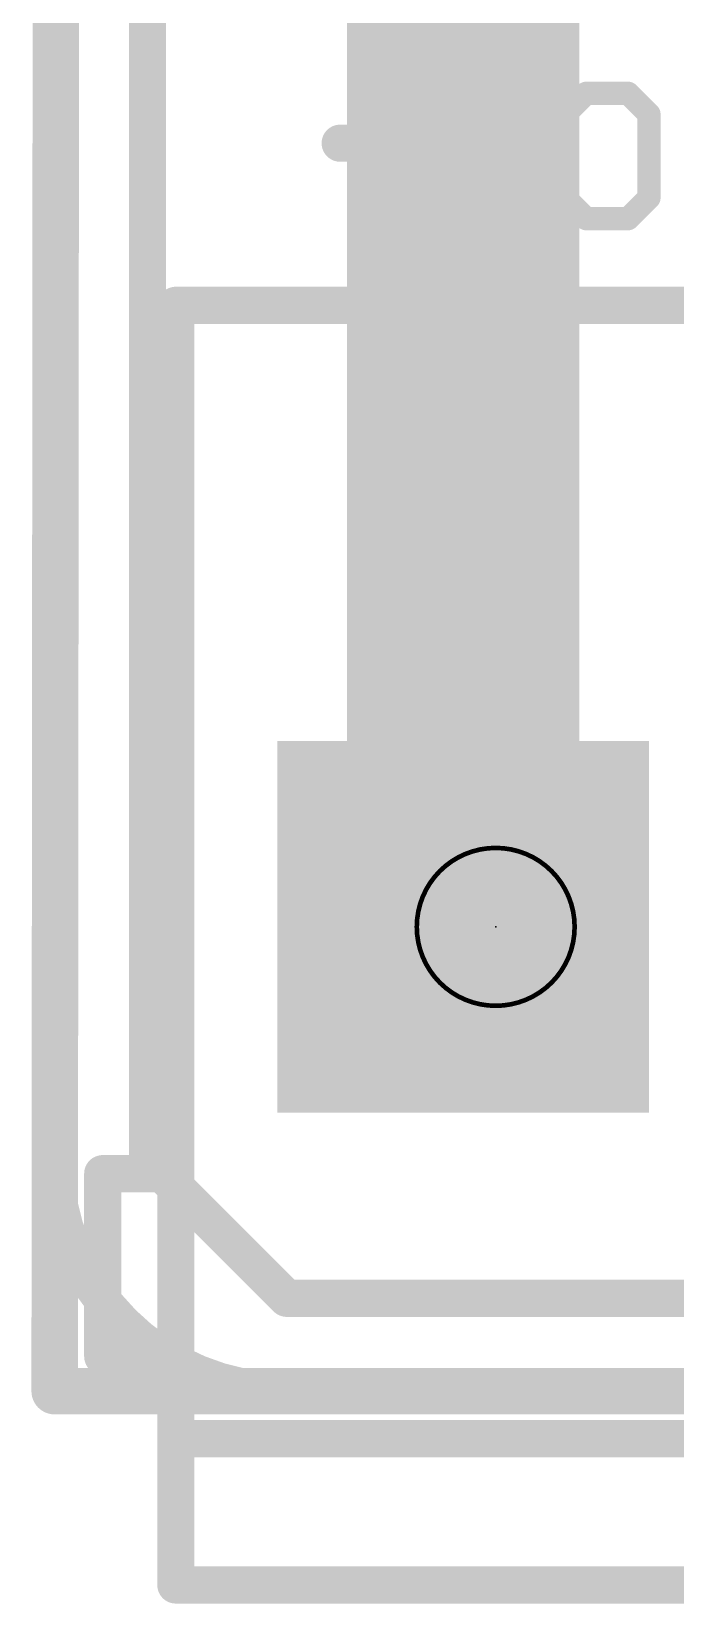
# Model space of a CAD drawing. Extents: x -9 to 98, y -32 to 31.
# Drawn here: x -0.13 to 3.4, y -1.16 to 7.44 of the extents above; entities that cross this region are included whole.
import ezdxf

# ---------------------------------------------------------------- set-up
doc = ezdxf.new("R2010")
doc.units = 0
for name, color, linetype in [('16', 132, 'CONTINUOUS'), ('17', 110, 'CONTINUOUS'), ('20', 31, 'CONTINUOUS'), ('21', 41, 'CONTINUOUS'), ('23', 53, 'CONTINUOUS'), ('51', 53, 'CONTINUOUS')]:
    doc.layers.add(name, color=color, linetype=linetype)

# ---------------------------------------------------------------- blocks, each defined once
blk = doc.blocks.new('SQUAREP')
blk.add_solid([(-0.5, -0.5), (0.5, -0.5), (-0.5, 0.5), (0.5, 0.5)])

msp = doc.modelspace()

# ---------------------------------------------------------------- linework, layer by layer
at = {"layer": '16'}
for points, const_width in [([(0, 0), (0.0254, 29.8196)], 0.254), ([(0.508, 1.27), (0.508, 28.829)], 0.2032), ([(2.2352, 2.54), (2.2352, 16.8402)], 1.27), ([(1.27, 0.508), (0.508, 1.27)], 0.2032), ([(4.191, 0.508), (1.27, 0.508)], 0.2032), ([(26.035, 0), (0, 0)], 0.254)]:
    msp.add_lwpolyline(points, dxfattribs=dict(at, const_width=const_width))
for points, const_width in [([(1.9177, 2.54, 1), (2.5527, 2.54)], 0.635), ([(0.5439, 1.3059, 1), (0.4721, 1.2341)], 0.1016), ([(0.4572, 1.27, 1), (0.5588, 1.27)], 0.1016), ([(1.27, 0.5588, 1), (1.27, 0.4572)], 0.1016), ([(1.2341, 0.4721, 1), (1.3059, 0.5439)], 0.1016), ([(0, 0.0635, 1), (0, -0.0635)], 0.127), ([(-0.0635, 0.0001, 1), (0.0635, -0.0001)], 0.127)]:
    msp.add_lwpolyline(points, format="xyb", dxfattribs=dict(at, const_width=const_width))
at = {"layer": '20', "const_width": 0.2032}
for points in [[(0, 24.765), (0, 1.27)], [(1.27, 0), (29.8325, 0)]]:
    msp.add_lwpolyline(points, dxfattribs=at)
at = {"layer": '20'}
for points, const_width in [([(0, 1.27, 0.4142), (1.27, 0)], 0.2032), ([(0.0508, 1.27, 1), (-0.0508, 1.27)], 0.1016), ([(-0.0508, 1.27, 1), (0.0508, 1.27)], 0.1016), ([(1.27, 0.0508, 1), (1.27, -0.0508)], 0.1016), ([(1.27, -0.0508, 1), (1.27, 0.0508)], 0.1016)]:
    msp.add_lwpolyline(points, format="xyb", dxfattribs=dict(at, const_width=const_width))
at = {"layer": '21'}
for points, const_width in [([(1.918, 7.1826), (1.918, 6.4708)], 0.2032), ([(2.9084, 7.0999), (2.794, 6.9855)], 0.127), ([(3.1372, 7.0999), (2.9084, 7.0999)], 0.127), ([(3.2516, 6.9855), (3.1372, 7.0999)], 0.127), ([(2.794, 6.9855), (2.794, 6.5279)], 0.127), ([(3.2516, 6.5279), (3.2516, 6.9855)], 0.127), ([(1.5621, 6.8267), (2.2739, 6.8267)], 0.2032), ([(2.794, 6.5279), (2.9084, 6.4135)], 0.127), ([(3.1372, 6.4135), (3.2516, 6.5279)], 0.127), ([(2.9084, 6.4135), (3.1372, 6.4135)], 0.127), ([(0.663, 5.94), (7.663, 5.94)], 0.2032), ([(0.663, -0.26), (0.663, 5.94)], 0.2032), ([(0.663, -1.06), (0.663, -0.26)], 0.2032), ([(7.663, -0.26), (0.663, -0.26)], 0.2032), ([(7.663, -1.06), (0.663, -1.06)], 0.2032)]:
    msp.add_lwpolyline(points, dxfattribs=dict(at, const_width=const_width))
for points, const_width in [([(1.9688, 7.1826, 1), (1.8672, 7.1826)], 0.1016), ([(2.9084, 7.1316, 1), (2.9084, 7.0681)], 0.0635), ([(2.9308, 7.0774, 1), (2.8859, 7.1223)], 0.0635), ([(3.1596, 7.1223, 1), (3.1147, 7.0774)], 0.0635), ([(3.1372, 7.0681, 1), (3.1372, 7.1316)], 0.0635), ([(2.8258, 6.9855, 1), (2.7622, 6.9855)], 0.0635), ([(2.7715, 7.0079, 1), (2.8165, 6.963)], 0.0635), ([(3.2833, 6.9855, 1), (3.2198, 6.9855)], 0.0635), ([(3.2291, 6.963, 1), (3.274, 7.0079)], 0.0635), ([(1.5621, 6.8775, 1), (1.5621, 6.7759)], 0.1016), ([(2.2739, 6.7759, 1), (2.2739, 6.8775)], 0.1016), ([(2.7622, 6.5279, 1), (2.8258, 6.5279)], 0.0635), ([(2.8165, 6.5503, 1), (2.7715, 6.5054)], 0.0635), ([(3.2198, 6.5279, 1), (3.2833, 6.5279)], 0.0635), ([(3.274, 6.5054, 1), (3.2291, 6.5503)], 0.0635), ([(1.8672, 6.4708, 1), (1.9688, 6.4708)], 0.1016), ([(2.9084, 6.4452, 1), (2.9084, 6.3818)], 0.0635), ([(2.8859, 6.391, 1), (2.9308, 6.436)], 0.0635), ([(3.1147, 6.436, 1), (3.1596, 6.391)], 0.0635), ([(3.1372, 6.3818, 1), (3.1372, 6.4452)], 0.0635), ([(0.663, 5.9908, 1), (0.663, 5.8892)], 0.1016), ([(0.7138, 5.94, 1), (0.6122, 5.94)], 0.1016), ([(0.7138, -0.26, 1), (0.6122, -0.26)], 0.1016), ([(0.663, -0.2092, 1), (0.663, -0.3108)], 0.1016), ([(0.6122, -0.26, 1), (0.7138, -0.26)], 0.1016), ([(0.663, -1.0092, 1), (0.663, -1.1108)], 0.1016), ([(0.6122, -1.06, 1), (0.7138, -1.06)], 0.1016)]:
    msp.add_lwpolyline(points, format="xyb", dxfattribs=dict(at, const_width=const_width))
at = {"layer": '23'}
msp.add_point((2.413, 2.54), dxfattribs=at)
at = {"layer": '51'}
for points, const_width in [([(2.413, 2.1082, 1), (2.413, 2.9718, 1), (2.413, 2.1082)], 0.0254), ([(0.263, 1.2408, 1), (0.263, 1.1392)], 0.1016), ([(0.3138, 1.19, 1), (0.2122, 1.19)], 0.1016), ([(0.663, 1.1392, 1), (0.663, 1.2408)], 0.1016), ([(0.263, 0.2408, 1), (0.263, 0.1392)], 0.1016), ([(0.663, 0.1392, 1), (0.663, 0.2408)], 0.1016), ([(0.2122, 0.19, 1), (0.3138, 0.19)], 0.1016)]:
    msp.add_lwpolyline(points, format="xyb", dxfattribs=dict(at, const_width=const_width))
at = {"layer": '51', "const_width": 0.2032}
for points in [[(0.663, 1.19), (0.263, 1.19)], [(0.263, 1.19), (0.263, 0.19)], [(0.263, 0.19), (0.663, 0.19)]]:
    msp.add_lwpolyline(points, dxfattribs=at)

# ---------------------------------------------------------------- block references
at = {"layer": '17', "xscale": 2.032, "yscale": 2.032}
msp.add_blockref('SQUAREP', (2.2352, 2.54), dxfattribs=at)
msp.add_blockref('SQUAREP', (2.2352, 2.54), dxfattribs=at)

doc.saveas('drawing.dxf')
